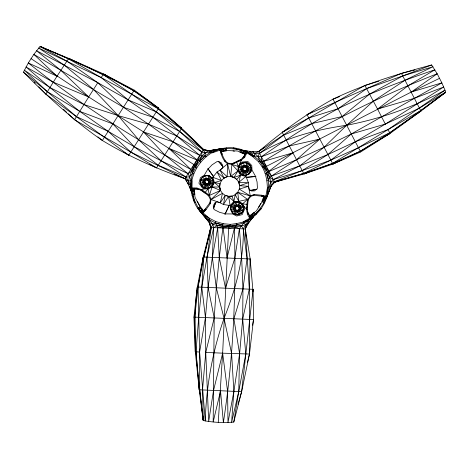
<?xml version="1.0" encoding="UTF-8"?>
<svg xmlns="http://www.w3.org/2000/svg" width="469" height="469" viewBox="0 0 469 469"><rect width="100%" height="100%" fill="white"/><g stroke="black" fill="none" stroke-linecap="round" stroke-linejoin="round"><path stroke-width="0.7" d="M202.203 213.817C187.629 199.466 188.995 176.995 196.986 159.724L173.09 141.808L148.503 124.174L123.435 107.29L33.856 54.375L28.304 62.957L23.45 72.162C48.014 96.866 73.615 120.685 102.365 140.489C128.395 156.241 156.277 168.57 184.938 178.683L188.485 181.21L190.989 185.917L191.118 188.092M31.03 58.613L88.688 96.972L143.567 131.959L164.777 154.917L188.122 173.741L191.047 180.36L191.059 189.488L192.22 191.604L194.459 202.473L195.274 202.098C192.407 194.078 189.664 185.83 184.938 178.683L130.798 152.073L74.518 119.765L68.204 113.779M197.138 292.762L197.203 290.604M197.244 289.168L197.308 287.01L203.224 257.012L210.728 227.524L209.326 222.529L208.951 219.615L209.274 218.208L203.183 212.961L203.259 211.636L209.842 202.825L210.393 199.706C207.873 192.091 198.985 186.304 190.918 188.268C191.282 168.693 206.688 150.01 226.386 147.87C244.22 145.994 258.958 158.129 269.054 171.472L296.514 159.736L324.085 147.26L351.234 133.993L441.851 82.872L437.19 73.768L431.65 64.968C397.976 73.885 364.542 84.144 333.019 99.147C306.363 113.815 281.74 131.795 258.654 151.557L254.69 153.363L249.367 153.181L244.167 150.572L233.216 148.802L222.957 148.315L217.012 149.846M267.336 195.098L264.616 202.86L261.127 208.822L256.015 214.661L248.523 220.102L245.703 224.628L245.293 228.96L250.165 258.958L249.309 289.15L249.467 354.048L241.623 391.691L233.785 422.077C223.66 422.944 213.278 422.499 203.3 420.529L199.219 389.774L195.286 351.709L193.937 317.108L197.308 287.01L253.09 289.314L253.5 319.571L249.467 354.048L247.45 362.508M221.556 180.542L217.059 171.976L220.084 170.112L227.154 176.702L230.672 176.455L233.996 177.434L240.55 175.183L245.949 176.373L248.406 182.728L248.506 186.281L239.266 189.107L237.724 192.278L235.233 194.705L233.879 201.471L230.15 205.551L223.42 204.502L220.295 202.813L222.464 193.398L220.489 190.473L219.633 187.102L214.45 182.552L212.785 177.282L217.059 171.976L224.018 178.097L227.154 176.702L227.723 163.095C223.537 160.04 222.242 154.442 220.647 149.717L219.539 148.984L208.494 150.754L203.171 149.939L179.65 131.449L156.271 111.898L131.73 94.187L103.186 74.571L68.709 58.385L40.029 46.537L33.856 54.375L57.001 76.224L45.845 94.146L128.77 155.262L158.657 108.11L134.281 90.142L103.637 74.008L68.709 58.385L57.001 76.224L28.304 62.957C78.903 103.626 133.677 138.76 190.842 169.444L192.7 173.342L193.767 173.911M233.216 148.802L233.292 147.911L245.363 152.067L247.368 151.944L258.372 161.594L262.171 166.87L266.369 166.36L411.36 91.994L441.851 82.872L444.999 90.183L445.55 92.135L445.316 92.628L420.957 111.053L389.698 132.815L358.433 147.729L330.827 160.122L302.206 170.599L274.429 181.72L271.064 185.917L267.078 196.376C263.039 206.917 254.186 214.72 247.919 224L245.703 224.628L243.317 228.831C243.927 259.797 235.467 289.813 224.047 318.328C212.545 351.375 206.249 386.051 205.27 421.027L199.612 352.067L195.286 351.709L195.403 348.115M442.302 94.632L445.316 92.628L420.816 110.555L388.103 129.561L355.303 141.761L327.895 154.536L299.726 165.868L273.316 179.598L270.836 182.013L268.725 187.7L267.078 196.376L265.888 196.968L263.83 196.382L263.086 198.645L263.801 202.485L265.642 197.777L267.078 196.376C267.834 186.328 267.389 175.793 262.171 166.87M253.008 291.472L250.165 258.958L203.224 257.012L198.053 287.034L194.729 317.132L195.286 351.709M253.471 212.844L251.536 214.497L253.383 216.907C246.852 221.802 238.252 223.602 230.267 224.352L228.614 228.239L222.646 353.175L218.261 422.288M207.011 150.737L209.156 150.789L219.539 148.984C221.38 154.242 222.582 160.568 227.553 163.775L230.672 176.455L234.019 177.393L237.953 170.933L238.188 166.436L236.44 161.588L241.148 160.246L244.689 157.361L247.368 151.944L246.125 152.425L243.833 157.074L240.884 159.478L232.003 163.699L227.723 163.095M202.672 415.024L202.995 420.077L199.718 389.897L199.612 352.067L205.451 317.56L208.095 287.438L212.357 257.375L213.676 227.641L212.826 224.282L208.951 219.615L202.268 213.846L202.344 212.521L205.422 209.01L206.038 209.625L202.268 213.846L209.326 222.529L211.279 227.541L207.022 257.159L201.781 287.18L198.715 317.29L196.001 351.814L199.219 389.774L241.623 391.691L253.09 289.314M209.01 175.793L209.637 179.533L210.458 181.233L210.317 183.115C207.714 185.595 210.048 190.197 204.783 187.946L202.004 186.064L200.503 183.121L200.75 179.779L204.49 179.146L206.19 178.326L208.072 178.466L209.637 179.533L213.213 180.758L212.985 184.065L211.12 186.791L208.084 188.28L204.736 188.034L201.963 186.146L200.503 183.121L200.75 179.779L202.637 177.001L205.662 175.547L209.01 175.793L211.783 177.681L213.243 180.706L212.99 184.047L211.103 186.826L208.119 188.21L204.783 187.946C199.261 186.428 203.909 184.294 203.423 180.712L204.49 179.146L205.991 179.387L207.527 180.032L210.317 183.115L212.985 184.065L213.243 180.706L211.736 177.763L208.963 175.881L205.662 175.547L202.62 177.036L200.75 179.779M231.029 206.19L232.9 203.446L235.901 202.028L239.243 202.291L242.016 204.173C243.534 205.633 245.351 213.313 240.597 209.526L234.389 210.71L232.284 212.475L230.812 209.479C229.441 203.956 233.656 206.946 236.47 204.736L238.352 204.877L239.917 205.944L243.493 207.169L243.27 210.464L241.383 213.237L238.363 214.696L235.016 214.444L232.243 212.557L230.783 209.537L231.029 206.19L232.917 203.411L235.942 201.957L239.29 202.203L242.063 204.091L243.522 207.116L243.27 210.464L241.383 213.237L238.399 214.626L235.063 214.356C229.54 212.838 234.189 210.704 233.709 207.122C236.306 204.642 233.972 200.04 239.243 202.291C246.876 205.076 235.948 207.081 233.709 207.122L231.035 206.172L230.783 209.537L232.284 212.475L235.063 214.356C240.333 216.608 237.994 212.006 240.597 209.526L240.738 207.644L239.917 205.944L239.29 202.203M238.739 166.829L240.609 164.086L243.646 162.596L246.946 162.936L249.725 164.818L251.226 167.755L250.979 171.103L249.092 173.876L246.108 175.265L242.766 174.996L239.946 173.202L238.522 170.118C237.894 166.683 240.269 163.323 243.646 162.596L246.993 162.843L249.772 164.736L251.226 167.755L250.979 171.103L249.092 173.876L246.067 175.336L242.719 175.089L239.946 173.202L238.487 170.177L238.739 166.829L240.626 164.056L243.61 162.667L246.946 162.936C254.585 165.721 243.651 167.726 241.412 167.761L238.744 166.817L238.487 170.177L239.993 173.114L242.766 174.996C248.037 177.247 245.703 172.645 248.306 170.171L248.447 168.283L247.62 166.583L246.993 162.843M200.533 183.068L200.755 179.762L204.244 181.409L207.55 185.501L208.119 188.21L211.103 186.826L208.172 183.426L209.637 179.533L211.783 177.681L208.963 175.881L205.621 175.617L202.637 177.001L205.569 180.401L204.109 184.294L202.004 186.064L200.533 183.068L204.912 182.289L205.668 185.361L204.736 188.034M242.719 175.089C242.731 171.842 241.224 168.904 238.744 166.817L242.473 166.202L244.179 165.381L246.061 165.522L247.62 166.583L245.539 172.551L246.108 175.265L249.109 173.847L250.974 171.115L251.196 167.814L249.725 164.818M248.306 170.171L242.092 171.349L239.993 173.114L241.271 169.649L241.412 167.761L242.473 166.202L245.516 167.081C246.278 169.467 255.148 174.491 248.447 168.283L246.817 168.594L246.061 165.522L246.946 162.936M236.739 223.701L236.781 224.909L234.336 228.467C236.341 293.318 233.304 358.316 223.385 422.475L220.524 390.988L213.178 421.953L214.21 317.923L216.297 287.773L219.275 257.663L222.845 228.01C232.413 226.246 242.338 224.417 250.598 218.994L250.798 217.68L247.925 213.372L247.315 209.608L248.101 199.812L250.768 196.405L253.741 195.321L263.83 196.382L265.642 197.777L266.709 197.478L271.445 185.255M242.508 158.153L245.181 154.348L245.363 152.067L246.237 151.458L254.151 156.007L261.344 156.787L289.32 145.982L319.805 139.088L296.514 159.736L269.64 177.247L268.362 180.448L268.725 187.7L267.348 188.122L265.853 196.024L264.663 196.622L261.309 196.06L261.538 195.221L267.078 196.376M197.308 287.01C191.299 331.524 198.457 376.255 203.3 420.529L202.497 390.108L205.739 352.407L205.451 317.56L201.781 287.18L203.863 257.035L210.728 227.524L209.027 221.937L199.982 211.22L195.274 202.098M260.395 208.306L261.127 208.822L251.495 217.2L250.598 218.994C245.129 213.717 246.729 206.108 247.532 199.401L250.258 195.919L254.163 194.5L261.538 195.221L264.663 196.622M250.768 196.405L250.258 195.919L237.724 192.278L235.209 194.67L238.862 201.342L242.637 203.798L243.956 206.325L244.66 209.016L242.162 214.62L236.663 216.027L232.589 213.952L225.917 213.899L219.756 212.398L214.063 209.532L213.254 205.809L214.796 202.948L217.299 201.893L220.295 202.813L225.255 195.368L228.591 196.323L230.15 205.551M198.727 189.37L194.09 188.96L194.154 189.752L192.22 191.604L192.026 189.939L190.918 188.268L191.956 189.101L197.121 188.761L200.685 190.115L201.219 189.499L204.73 192.906L208.054 188.972L212.07 186.926L219.633 187.102L219.99 183.643L214.45 182.552L212.07 186.926L209.42 195.409L211.068 199.513L210.347 203.599L206.038 209.625L203.259 211.636M227.154 176.702C221.526 178.12 218.021 184.95 220.489 190.473L211.068 199.513L210.393 199.706M224.047 178.132L220.084 170.112L227.553 163.775L231.932 164.396L237.953 170.933L240.55 175.183L238.78 182.324L239.577 185.701L248.506 186.281L250.258 195.919L239.266 189.107C240.896 183.555 236.71 176.983 230.672 176.455L232.003 163.699L236.581 162.292L241.148 160.246L240.884 159.478M230.666 176.479L237.953 170.933M202.714 261.315L203.224 257.012M250.182 216.754L249.983 218.067L243.534 221.661L243.687 222.834L245.703 224.628L241.418 225.882L228.614 228.239M249.467 354.048L222.646 353.175L213.495 390.677L208.682 421.52L205.739 352.407L222.646 353.175L227.571 391.275L227.998 422.499L233.867 391.504L239.606 353.808L242.684 319.108L249.309 289.15L245.293 228.96L247.919 224L248.523 220.102L251.583 218.261L252.838 216.197L250.264 215.441L249.614 215.898L247.65 211.677M252.592 325.269L253.5 319.571L193.937 317.108M233.785 422.077L238.727 391.644L245.779 353.989L242.684 319.108L242.965 288.881L241.687 258.595L239.419 228.673L243.687 222.834L251.583 218.261L251.495 217.2L250.264 215.441L251.536 214.497L255.412 213.999M205.621 175.617L206.19 178.326L205.991 179.387L205.569 180.401L203.288 182.593L204.109 184.294L204.783 187.946L207.55 185.501L209.256 184.68L212.985 184.065L210.458 181.233L208.828 181.538L208.072 178.466L208.963 175.881M230.812 209.479L233.568 209.004L235.848 206.811L232.9 203.446L235.901 202.028L236.47 204.736L234.389 210.71L235.016 214.444M243.61 162.667L244.179 165.381L242.092 171.349L243.657 172.41L245.539 172.551L247.239 171.73L250.974 171.115M209.661 233.157L210.728 227.524L245.293 228.96L247.116 224.604M220.295 202.813L211.068 199.513L222.453 193.334L225.237 195.409L223.42 204.502L228.585 196.37L232.055 196.124L235.233 194.705M245.639 153.422L246.876 152.935L253.207 156.728L254.151 156.007L254.69 153.363L253.043 151.757L244.167 150.572L243.006 153.381L239.999 152.319L240.908 149.418M265.888 196.968L265.642 197.777L263.596 197.144L265.102 199.366L266.709 197.478L267.283 194.682M263.742 197.537L263.138 200.269L256.373 210.892L249.713 216.01M247.315 209.608L246.518 209.455L247.708 204.713L247.028 204.478L248.101 199.812L237.724 192.278L235.209 194.67M208.951 219.615L215.412 222.927L217.546 225.63L219.275 257.663L225.513 288.154L234.781 258.308L239.419 228.673L235.151 226.767L223.127 226.515L217.546 225.63L212.826 224.282L209.326 222.529L201.494 212.973L201.77 211.906L203.88 211.032L202.297 209.256L198.61 207.955L200.662 210.64L201.494 212.973L202.268 213.846L209.274 218.208L215.746 221.526L215.412 222.927L212.826 224.282L211.279 227.541L203.863 257.035L198.053 287.034L199.612 352.067M205.739 352.407L214.21 317.923L208.095 287.438L207.022 257.159L213.676 227.641L217.546 225.63L222.728 224.991L227.037 257.985L234.336 228.467M190.989 185.917L187.917 183.443L189.535 176.872L193.902 164.601L143.567 131.959L173.09 141.808L201.699 156.329L205.105 155.831L211.202 151.892L219.539 148.984L221.468 149.523L226.468 148.767L226.386 147.87M238.006 404.337L241.623 391.691M249.109 173.847L247.239 171.73L244.202 170.851L242.766 174.996L245.539 172.551L241.412 167.761M233.709 207.122L236.493 210.206L235.063 214.356L237.836 211.912L239.536 211.091L243.264 210.475L240.738 207.644L239.114 207.955L236.47 204.736M234.77 205.557L237.806 206.442L239.243 202.291M209.256 184.68L206.213 183.795L204.109 184.294L205.668 185.361L206.213 183.795L210.317 183.115M208.072 178.466L207.527 180.032L203.423 180.712M246.061 165.522L245.516 167.081L244.179 165.381M213.682 208.125L215.67 202.608M266.709 197.478L271.064 185.917L274.687 182.207L280.099 180.313M213.688 207.937L215.67 202.544M236.581 162.292L231.932 164.396L238.188 166.436L239.718 164.033L241.148 160.246M239.917 205.944L237.836 211.912L238.399 214.626L241.4 213.202L243.27 210.464M220.958 150.954L221.309 154.354L222.148 154.131L220.958 150.954L219.85 150.221L212.258 152.871L211.202 151.892L208.494 150.754L203.464 149.476L181.339 128.77L156.271 111.898L128.131 99.885L97.804 82.708L88.688 96.972L53.232 82.181L25.977 66.938L49.884 87.521L79.66 111.341L108.175 131.355L134.21 146.709L158.217 165.246L186.035 177.042L189.535 176.872C195.204 171.126 197.209 162.819 199.747 155.362L176.795 135.957L152.894 117.232L128.131 99.885L101.163 77.573L68.351 58.748L40.574 46.501L45.757 49.063M192.835 194.928L194.342 191.323L194.154 189.752L192.026 189.939L191.059 189.488L191.047 180.36L188.485 181.21L186.035 177.042L161.072 160.75L134.21 146.709L112.888 123.927L79.66 111.341L47.328 91.66L23.45 72.162M190.842 169.444L168.934 148.368L199.659 161.131L201.699 156.329L201.887 151.968L179.65 131.449L152.894 117.232L123.435 107.29L97.804 82.708L66.78 61.052L40.029 46.537C71.833 60.161 103.702 73.774 133.858 90.816C159.706 107.038 182.019 127.937 203.464 149.476L209.156 150.789L220.682 148.749L223.115 149.195L221.948 151.61L221.169 151.792L221.468 149.523L220.682 148.749L219.598 148.943M225.079 214.204L229.294 205.082L224.932 214.368M233.996 177.434L236.804 179.469L240.55 175.183M253.741 195.321L254.163 194.5M258.642 207.075L260.787 203.417M74.518 119.765L88.688 96.972L60.788 70.297L36.482 50.705L97.804 82.708M222.728 224.991L215.412 222.927L222.376 224.962L223.156 223.69L230.267 224.352M134.281 90.142L102.365 140.489L97.88 136.854M209.156 150.789L208.494 150.754L205.223 152.912L201.699 156.329L198.135 160.715L191.909 171.003L188.122 173.741L161.072 160.75L138.625 139.756L118.165 115.609L93.495 89.415L64.171 65.05L38.616 47.99L101.163 77.573L103.637 74.008L133.858 90.816L158.264 108.744L181.679 128.23L156.523 167.908L149.453 164.267M187.917 183.443L188.204 182.98M186.979 181.374L184.938 178.683L203.464 149.476L196.945 143.86M196.441 167.984L195.673 166.759L199.858 160.844L205.105 155.831L205.223 152.912L203.171 149.939L181.339 128.77L158.264 108.744L101.163 77.573M238.522 170.118L241.271 169.649L243.558 167.456L240.609 164.086M247.843 223.443L253.383 216.907M270.701 186.474L274.687 182.207L303.683 173.401L332.562 163.429L360.292 151.258L389.956 133.489L420.957 111.053L401.417 73.369L307.025 114.624L332.914 164.086L360.667 151.956L389.956 133.489L388.103 129.561L444.999 90.183C414.215 106.826 381.045 118.71 346.667 125.27C316.264 129.637 286.037 137.323 259.527 153.328L254.69 153.363L257.927 156.447L266.369 166.36M239.718 164.033L241.693 162.075L247.802 161.436L251.765 165.493L252.005 170.059L255.294 175.869L257.076 181.949L257.44 188.309L254.626 190.877L251.372 190.971L249.209 189.335L248.506 186.281M266.498 173.079L269.64 177.247L273.316 179.598L302.206 170.599L327.895 154.536L351.234 133.993L385.336 124.086L419.608 108.046L445.55 92.135L420.816 110.555L389.698 132.815L360.292 151.258L332.914 164.086L303.982 173.958L282.197 132.334L308.772 117.977L364.894 85.393L377.545 109.06L414.596 98.232L443.721 86.982L385.336 124.086L355.303 141.761L330.827 160.122L303.683 173.401L274.429 181.72L270.836 182.013L268.362 180.448L266.498 173.079L292.914 152.853L263.707 161.289L259.398 160.949L258.372 161.594M199.659 161.131L205.105 155.831L206.149 156.816M220.084 170.112L222.376 167.978L222.716 165.287L221.005 162.514L217.376 161.359L212.047 164.853L207.673 169.438L204.285 175.189L200.451 177.687L198.92 183.144L202.526 188.116L205.211 188.849L208.054 188.972L209.42 195.409L208.781 195.696L200.685 190.115M247.245 213.964L247.925 213.372M199.982 211.22L202.297 209.256L200.75 207.228M245.949 176.373L238.78 182.324L248.406 182.728L239.624 185.701M268.725 187.7L271.064 185.917L270.836 182.013L269.64 177.247L267.617 171.976L261.819 161.436L261.344 156.787C286.072 139.486 311.416 123.019 338.026 108.744C369.261 93.249 401.915 80.932 434.91 69.764L408.083 85.745L377.545 109.06L385.336 124.086M257.317 151.727L258.654 151.557L264.405 147.248M197.877 208.471L200.363 206.723M250.798 217.68L251.495 217.2L249.614 215.898M439.899 96.233L441.1 95.436M249.367 153.181L253.043 151.757L258.654 151.557L308.772 117.977L338.026 108.744L366.688 88.618L402.824 75.896L431.65 64.968M282.197 132.334L288.881 128.037M415.499 114.53L420.957 111.053M388.103 129.561L332.562 163.429L303.982 173.958L274.687 182.207L258.654 151.557M263.707 161.289C318.861 127.128 376.671 97.259 437.19 73.768L411.36 91.994L439.594 78.305M243.687 222.834L248.523 220.102M332.914 164.086L336.719 162.04M385.518 135.863L389.956 133.489M307.025 114.624L312.753 111.604M194.09 188.96L192.026 189.939L191.956 189.101M219.633 187.102L220.512 190.461L209.42 195.409L205.275 192.437M303.982 173.958L307.963 172.258M339.755 96.561L333.019 99.147L360.667 151.956M209.637 179.533L207.527 180.032L206.19 178.326M218.648 149.423L220.682 148.749M220.881 151.71L222.212 151.288M223.549 150.871L224.886 150.449L237.466 150.995L245.223 154.207M266.984 180.864L268.362 180.448C267.863 171.15 260.582 164.789 257.927 156.447L259.527 153.328L283.657 135.136L311.709 123.611L342.1 116.535L369.619 94.058L402.824 75.896L432.993 66.721L405.128 80.181L373.371 101.128L346.667 125.27L324.085 147.26L299.726 165.868L271.451 176.045L263.619 166.817M364.894 85.393L378.788 81.26M214.45 182.552L221.52 180.512L212.785 177.282M401.417 73.369L411.336 70.889M412.755 70.532L414.883 70.004M220.647 149.717L221.468 149.523L221.948 151.61L226.029 150.977M191.956 195.127L194.922 194.459L194.342 191.323L191.329 191.721L189.406 186.345M225.237 195.409L228.585 196.37L233.879 201.471L238.862 201.342L247.532 199.401L242.637 203.798L247.028 204.478M231.035 206.172L233.568 209.004L235.192 208.699L235.948 211.771L237.836 211.912L236.493 210.206L239.536 211.091L241.4 213.202M241.271 169.649L242.901 169.338L243.657 172.41M250.639 190.385L256.414 189.347M249.877 190.537L256.953 189.312M211.202 151.892L205.223 152.912L201.887 151.968L176.795 135.957L148.503 124.174L118.165 115.609L83.904 104.552L49.884 87.521L24.294 70.121L47.328 91.66L76.418 116.599L108.175 131.355L130.798 152.073L156.523 167.908M201.219 189.499L205.211 188.849M229.593 225.63L217.686 227.799L212.357 257.375L216.297 287.773L224.047 318.328L231.604 353.526L233.867 391.504L231.592 422.364L238.727 391.644L239.606 353.808L233.896 318.738L242.965 288.881L247.011 258.824L243.317 228.831L241.418 225.882L236.781 224.909L229.593 225.63L222.376 224.962M255.98 176.438L245.967 177.352L255.458 176.543M228.591 196.323L232.044 196.083L233.879 201.471M224.375 161.107L225.296 161.055M265.155 173.366L266.644 173.401M247.38 223.983L247.919 224M205.668 185.361L207.55 185.501L208.172 183.426L210.458 181.233L213.213 180.758L211.736 177.763M244.167 150.572L247.679 151.211M249.086 151.469L250.487 151.727M233.023 150.936L234.418 151.211M215.746 221.526L223.156 223.69M243.833 157.074L244.689 157.361M247.62 166.583L251.196 167.814L248.447 168.283L246.161 170.476L247.239 171.73M265.946 199.665L263.086 198.645L261.86 201.582L264.616 202.86M191.047 180.36L192.138 180.817L192.02 188.198L193.064 189.025M212.07 186.926L220.489 190.473M174.368 174.163L176.35 175.013M177.675 175.576L184.938 178.683M246.125 152.425L245.363 152.067L244.46 154.008L243.006 153.381L240.638 150.273M245.181 154.348L244.46 154.008L243.821 151.399L246.237 151.458L254.151 156.007M68.709 58.385L74.448 61.369M154.371 105.466L158.657 108.11M103.637 74.008L107.911 76.664M123.898 152.196L128.77 155.262M235.948 211.771L234.389 210.71L233.568 209.004M237.701 192.261L238.862 201.342M177.053 124.772L181.679 128.23M240.597 209.526L239.114 207.955L238.352 204.877M201.494 212.973L203.095 214.397M203.956 211.32L200.861 208.488L195.045 197.314L193.943 188.989M63.462 109.295L66.621 112.284M34.167 82.063L35.181 83.113M38.734 86.794L45.845 94.146M202.344 212.521L200.662 210.64L203.341 210.446L201.77 211.906L202.268 213.846M253.958 212.428L256.015 214.661M200.755 179.762L203.288 182.593M195.673 166.759L193.902 164.601M239.536 211.091L238.451 209.836L240.738 207.644L243.493 207.169L242.016 204.173M218.788 161.729L222.57 166.208M218.947 161.834L223.086 166.794M243.956 206.325L246.518 209.455M207.82 168.564L213.618 176.772L208.177 168.957M209.842 202.825L210.347 203.599M197.215 201.195L200.011 206.108M199.858 160.844L200.574 162.151M253.043 151.757L253.301 152.237M196.945 187.876L197.121 188.761M222.957 148.315L223.496 151.305L226.468 148.767L226.662 150.895M245.293 228.96L245.803 233.24M245.973 234.67L246.231 236.81M191.2 189.546L191.329 191.721M250.165 258.958L250.44 264.733M198.967 384.023L199.219 389.774"/></g></svg>
